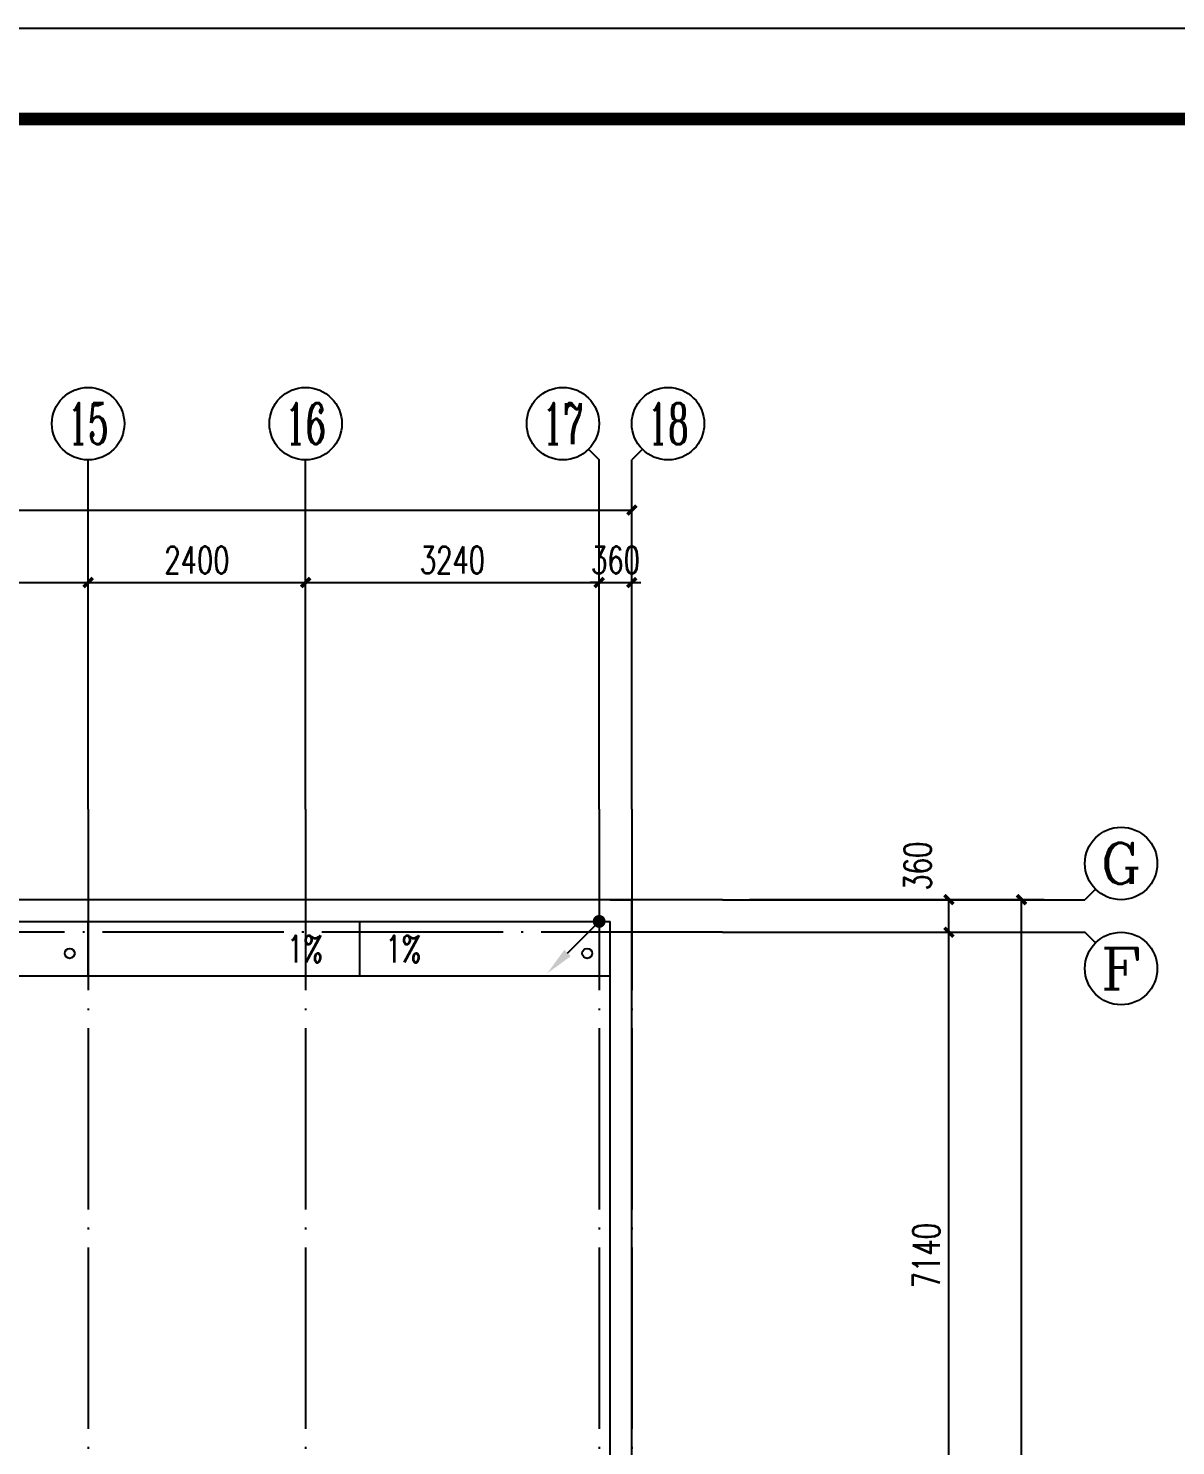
# Model space of a CAD drawing. Extents: x -55118 to 386282, y -631686 to -470886.
# Drawn here: x 260476 to 273138, y -587930 to -572286 of the extents above; entities that cross this region are included whole.
import ezdxf
from ezdxf.enums import TextEntityAlignment as Align

# ---------------------------------------------------------------- set-up
doc = ezdxf.new("R2010")
doc.units = 0
doc.header["$LTSCALE"] = 1000
doc.header["$MEASUREMENT"] = 0
doc.linetypes.add('DOTE', pattern=[2.42, 2, -0.2, 0.02, -0.2])
doc.layers.get('0').update_dxf_attribs({"linetype": 'CONTINUOUS'})
doc.layers.get('Defpoints').update_dxf_attribs({"linetype": 'CONTINUOUS'})
for name, color, linetype in [('AXIS', 3, 'CONTINUOUS'), ('AXIS_TEXT', 7, 'CONTINUOUS'), ('DIM_SYMB', 3, 'CONTINUOUS'), ('DOTE', 253, 'DOTE'), ('LWIRE', 4, 'CONTINUOUS'), ('WALL', 6, 'CONTINUOUS'), ('图框', 4, 'CONTINUOUS'), ('屋顶平面线', 53, 'CONTINUOUS'), ('栏杆', 42, 'CONTINUOUS')]:
    doc.layers.add(name, color=color, linetype=linetype)
doc.styles.add('_TCH_AXIS', font='COMPLEX', dxfattribs={"bigfont": 'GBCBIG'})
doc.styles.add('_TCH_DIM', font='SIMPLEX', dxfattribs={"bigfont": 'GBCBIG'})
doc.styles.add('_TCH_DIM_T3', font='SIMPLEX', dxfattribs={"width": 0.705882, "bigfont": 'GBCBIG'})
doc.styles.add('COMPLEX', font='COMPLEX')
doc.styles.get("Standard").update_dxf_attribs({"font": 'GBENOR', "bigfont": 'GBCBIG'})
doc.dimstyles.new('_TCH_ARCH&&100', dxfattribs={"dimtxt": 297.5, "dimasz": 100, "dimexe": 250, "dimexo": 300, "dimgap": 100, "dimtad": 1, "dimdec": 0, "dimzin": 0, "dimdsep": 46, "dimtxsty": '_TCH_DIM_T3', "dimblk": 'ARCHTICK', "dimcen": 0.09, "dimclrt": 7, "dimazin": 2, "dimtfac": 1, "dimtdec": 0, "dimtix": 1, "dimtmove": 2, "dimatfit": 3, "dimfxl": 0, "dimtolj": 1, "dimtzin": 0, "dimarcsym": 0})

# ---------------------------------------------------------------- blocks, each defined once
blk = doc.blocks.new('$TelecSys$00000080')
for p, q in [((-0.7, -0.7), (0, 0)), ((0.104, 0.104), (0.104, 0.104)), ((-0.104, -0.104), (-0.104, -0.104))]:
    blk.add_line(p, q)
at = {"const_width": 0.142}
blk.add_lwpolyline([(0.071, 0, 1), (-0.071, 0, 1)], format="xyb", close=True, dxfattribs=at)
blk.add_solid([(-0.63, -0.77), (-0.77, -0.63), (-1.15, -1.15)])
at = {"width": 0.8, "flags": 9}
blk.add_attdef('A', (0, 0), '', height=0.00002, rotation=180, dxfattribs=at)
blk = doc.blocks.new('_ArchTick')
at = {"color": 0, "linetype": 'ByBlock', "const_width": 0.4}
blk.add_lwpolyline([(-0.5, -0.5), (0.5, 0.5)], dxfattribs=at)
blk = doc.blocks.new('*D178')
at = {"layer": 'AXIS', "color": 0, "lineweight": -2}
for p, q in [((268436, -582263), (270886, -582263)), ((270636, -589403), (270636, -582263)), ((268436, -589403), (270886, -589403))]:
    blk.add_line(p, q, dxfattribs=at)
at = {"layer": 'Defpoints', "color": 0}
for p in [(268136, -582263), (270636, -582263), (268136, -589403)]:
    blk.add_point(p, dxfattribs=at)
at = {"layer": 'AXIS', "color": 0, "lineweight": -2, "xscale": 100, "yscale": 100, "zscale": 100}
for p, rotation in [((270636, -582263), 90), ((270636, -589403), 270)]:
    blk.add_blockref('_ArchTick', p, dxfattribs=dict(at, rotation=rotation))
at = {"layer": 'AXIS', "color": 7, "insert": (270387, -585833), "char_height": 297.5, "attachment_point": 5, "rotation": 90, "style": '_TCH_DIM_T3'}
blk.add_mtext('\\A1;7140', dxfattribs=at)
blk = doc.blocks.new('*D179')
at = {"layer": 'AXIS', "color": 0, "lineweight": -2}
for p, q in [((268436, -581903), (270886, -581903)), ((270636, -582263), (270636, -581903)), ((268436, -582263), (270886, -582263))]:
    blk.add_line(p, q, dxfattribs=at)
at = {"layer": 'Defpoints', "color": 0}
for p in [(268136, -581903), (270636, -581903), (268136, -582263)]:
    blk.add_point(p, dxfattribs=at)
at = {"layer": 'AXIS', "color": 0, "lineweight": -2, "xscale": 100, "yscale": 100, "zscale": 100}
for p, rotation in [((270636, -581903), 90), ((270636, -582263), 270)]:
    blk.add_blockref('_ArchTick', p, dxfattribs=dict(at, rotation=rotation))
at = {"layer": 'AXIS', "color": 7, "insert": (270291, -581533), "char_height": 297.5, "attachment_point": 5, "rotation": 90, "style": '_TCH_DIM_T3'}
blk.add_mtext('\\A1;360', dxfattribs=at)
blk = doc.blocks.new('*D180')
at = {"layer": 'AXIS', "color": 0, "lineweight": -2}
for p, q in [((268436, -581903), (271686, -581903)), ((271436, -620903), (271436, -581903)), ((268436, -620903), (271686, -620903))]:
    blk.add_line(p, q, dxfattribs=at)
at = {"layer": 'Defpoints', "color": 0}
for p in [(268136, -581903), (271436, -581903), (268136, -620903)]:
    blk.add_point(p, dxfattribs=at)
at = {"layer": 'AXIS', "color": 0, "lineweight": -2, "xscale": 100, "yscale": 100, "zscale": 100}
for p, rotation in [((271436, -581903), 90), ((271436, -620903), 270)]:
    blk.add_blockref('_ArchTick', p, dxfattribs=dict(at, rotation=rotation))
at = {"layer": 'AXIS', "color": 7, "insert": (271187, -601403), "char_height": 297.5, "attachment_point": 5, "rotation": 90, "style": '_TCH_DIM_T3'}
blk.add_mtext('\\A1;39000', dxfattribs=at)
blk = doc.blocks.new('*D210')
at = {"layer": 'AXIS', "color": 0, "lineweight": -2}
for p, q in [((255136, -580603), (255136, -578153)), ((261136, -580603), (261136, -578153)), ((255136, -578403), (261136, -578403))]:
    blk.add_line(p, q, dxfattribs=at)
at = {"layer": 'Defpoints', "color": 0}
for p in [(261136, -578403), (255136, -580903), (261136, -580903)]:
    blk.add_point(p, dxfattribs=at)
at = {"layer": 'AXIS', "color": 0, "lineweight": -2, "xscale": 100, "yscale": 100, "zscale": 100, "rotation": 180}
blk.add_blockref('_ArchTick', (255136, -578403), dxfattribs=at)
at = {"layer": 'AXIS', "color": 0, "lineweight": -2, "xscale": 100, "yscale": 100, "zscale": 100}
blk.add_blockref('_ArchTick', (261136, -578403), dxfattribs=at)
at = {"layer": 'AXIS', "color": 7, "insert": (258136, -578155), "char_height": 297.5, "attachment_point": 5, "style": '_TCH_DIM_T3'}
blk.add_mtext('\\A1;6000', dxfattribs=at)
blk = doc.blocks.new('*D211')
at = {"layer": 'AXIS', "color": 0, "lineweight": -2}
for p, q in [((261136, -580603), (261136, -578153)), ((263536, -580603), (263536, -578153)), ((261136, -578403), (263536, -578403))]:
    blk.add_line(p, q, dxfattribs=at)
at = {"layer": 'Defpoints', "color": 0}
for p in [(263536, -578403), (261136, -580903), (263536, -580903)]:
    blk.add_point(p, dxfattribs=at)
at = {"layer": 'AXIS', "color": 0, "lineweight": -2, "xscale": 100, "yscale": 100, "zscale": 100, "rotation": 180}
blk.add_blockref('_ArchTick', (261136, -578403), dxfattribs=at)
at = {"layer": 'AXIS', "color": 0, "lineweight": -2, "xscale": 100, "yscale": 100, "zscale": 100}
blk.add_blockref('_ArchTick', (263536, -578403), dxfattribs=at)
at = {"layer": 'AXIS', "color": 7, "insert": (262336, -578155), "char_height": 297.5, "attachment_point": 5, "style": '_TCH_DIM_T3'}
blk.add_mtext('\\A1;2400', dxfattribs=at)
blk = doc.blocks.new('*D212')
at = {"layer": 'AXIS', "color": 0, "lineweight": -2}
for p, q in [((263536, -580603), (263536, -578153)), ((266776, -580603), (266776, -578153)), ((263536, -578403), (266776, -578403))]:
    blk.add_line(p, q, dxfattribs=at)
at = {"layer": 'Defpoints', "color": 0}
for p in [(266776, -578403), (263536, -580903), (266776, -580903)]:
    blk.add_point(p, dxfattribs=at)
at = {"layer": 'AXIS', "color": 0, "lineweight": -2, "xscale": 100, "yscale": 100, "zscale": 100, "rotation": 180}
blk.add_blockref('_ArchTick', (263536, -578403), dxfattribs=at)
at = {"layer": 'AXIS', "color": 0, "lineweight": -2, "xscale": 100, "yscale": 100, "zscale": 100}
blk.add_blockref('_ArchTick', (266776, -578403), dxfattribs=at)
at = {"layer": 'AXIS', "color": 7, "insert": (265156, -578155), "char_height": 297.5, "attachment_point": 5, "style": '_TCH_DIM_T3'}
blk.add_mtext('\\A1;3240', dxfattribs=at)
blk = doc.blocks.new('*D213')
at = {"layer": 'AXIS', "color": 0, "lineweight": -2}
for p, q in [((266776, -580603), (266776, -578153)), ((267136, -580603), (267136, -578153)), ((266776, -578403), (266676, -578403)), ((266776, -578403), (267136, -578403)), ((267136, -578403), (267236, -578403))]:
    blk.add_line(p, q, dxfattribs=at)
at = {"layer": 'Defpoints', "color": 0}
for p in [(267136, -578403), (266776, -580903), (267136, -580903)]:
    blk.add_point(p, dxfattribs=at)
at = {"layer": 'AXIS', "color": 0, "lineweight": -2, "xscale": 100, "yscale": 100, "zscale": 100}
blk.add_blockref('_ArchTick', (266776, -578403), dxfattribs=at)
at = {"layer": 'AXIS', "color": 0, "lineweight": -2, "xscale": 100, "yscale": 100, "zscale": 100, "rotation": 180}
blk.add_blockref('_ArchTick', (267136, -578403), dxfattribs=at)
at = {"layer": 'AXIS', "color": 7, "insert": (266956, -578155), "char_height": 297.5, "attachment_point": 5, "style": '_TCH_DIM_T3'}
blk.add_mtext('\\A1;360', dxfattribs=at)
blk = doc.blocks.new('*D214')
at = {"layer": 'AXIS', "color": 0, "lineweight": -2}
for p, q in [((189136, -580603), (189136, -577353)), ((267136, -580603), (267136, -577353)), ((189136, -577603), (267136, -577603))]:
    blk.add_line(p, q, dxfattribs=at)
at = {"layer": 'Defpoints', "color": 0}
for p in [(267136, -577603), (189136, -580903), (267136, -580903)]:
    blk.add_point(p, dxfattribs=at)
at = {"layer": 'AXIS', "color": 0, "lineweight": -2, "xscale": 100, "yscale": 100, "zscale": 100, "rotation": 180}
blk.add_blockref('_ArchTick', (189136, -577603), dxfattribs=at)
at = {"layer": 'AXIS', "color": 0, "lineweight": -2, "xscale": 100, "yscale": 100, "zscale": 100}
blk.add_blockref('_ArchTick', (267136, -577603), dxfattribs=at)
at = {"layer": 'AXIS', "color": 7, "insert": (228136, -577355), "char_height": 297.5, "attachment_point": 5, "style": '_TCH_DIM_T3'}
blk.add_mtext('\\A1;78000', dxfattribs=at)
blk = doc.blocks.new('_AXISO')
blk.add_circle((0, 0), 0.5)
at = {"layer": 'AXIS_TEXT', "style": 'COMPLEX', "width": 1.041667}
blk.add_attdef('A', text='', height=0.56, dxfattribs=at).set_placement((-0.25, -0.28), (0.25, -0.28), align=Align.FIT)
blk = doc.blocks.new('jhyfty')
at = {"layer": '图框'}
blk.add_lwpolyline([(671751, 105710), (776851, 105710), (776851, 165110), (671751, 165110)], close=True, dxfattribs=at)
at = {"layer": '图框', "const_width": 140}
blk.add_lwpolyline([(674251, 164110), (775851, 164110), (775851, 106710), (674251, 106710)], close=True, dxfattribs=at)

msp = doc.modelspace()

# ---------------------------------------------------------------- linework, layer by layer
at = {"layer": 'AXIS'}
for p, q in [((266658.5, -576931.9), (266775.7, -577049.1)), ((267252.8, -576931.9), (267135.7, -577049.1)), ((261135.7, -580903.4), (261135.7, -577049.1)), ((263535.7, -580903.4), (263535.7, -577049.1)), ((266775.7, -580903.4), (266775.7, -577049.1)), ((267135.7, -580903.4), (267135.7, -577049.1)), ((272252.8, -581786.3), (272135.7, -581903.4)), ((268135.7, -581903.4), (272135.7, -581903.4)), ((268135.7, -582263.4), (272135.7, -582263.4)), ((272252.8, -582380.6), (272135.7, -582263.4))]:
    msp.add_line(p, q, dxfattribs=at)
at = {"layer": 'DIM_SYMB'}
for points in [[(263130.2, -582447.7, 0, 0, 0), (262210.5, -582447.7, 80, 0, 0), (261910.5, -582447.7, 0, 0, 0)], [(264955.7, -582447.7, 0, 0, 0), (265875.5, -582447.7, 80, 0, 0), (266175.5, -582447.7, 0, 0, 0)]]:
    msp.add_lwpolyline(points, format="xyseb", dxfattribs=at)
at = {"layer": 'DOTE', "linetype": 'DOTE'}
for p, q in [((261135.7, -580903.4), (261135.7, -621903.4)), ((263535.7, -580903.4), (263535.7, -594903.4)), ((266775.7, -580903.4), (266775.7, -621903.4)), ((267135.7, -580903.4), (267135.7, -621903.4)), ((268135.7, -581903.4), (188135.7, -581903.4)), ((268135.7, -582263.4), (188135.7, -582263.4))]:
    msp.add_line(p, q, dxfattribs=at)
at = {"layer": 'WALL'}
msp.add_line((266895.7, -581903.4), (267135.7, -581903.4), dxfattribs=at)
at = {"layer": '屋顶平面线'}
for p, q in [((267135.7, -581903.4), (189135.7, -581903.4)), ((267135.7, -620903.4), (267135.7, -581903.4)), ((189375.7, -582143.4), (266895.7, -582143.4)), ((266895.7, -620663.4), (266895.7, -582143.4)), ((189375.7, -582743.4), (266895.7, -582743.4))]:
    msp.add_line(p, q, dxfattribs=at)
at = {"layer": '栏杆'}
for p, q in [((261135.7, -582743.4), (261135.7, -582143.4)), ((264135.7, -582743.4), (264135.7, -582143.4))]:
    msp.add_line(p, q, dxfattribs=at)
for centre in [(260931.9, -582496.3), (266643.8, -582496.3)]:
    msp.add_circle(centre, 55, dxfattribs=at)

# ---------------------------------------------------------------- block references
at = {"layer": 'AXIS'}
ref = msp.add_blockref('_AXISO', (261135.7, -576649.1), dxfattribs=dict(at, xscale=800, yscale=800, zscale=800))
ref.add_attrib('A', '15', dxfattribs={"layer": 'AXIS_TEXT', "height": 452.55, "style": '_TCH_AXIS', "width": 0.724138}).set_placement((260909.4, -576875.4), (261361.9, -576875.4), align=Align.FIT)
ref = msp.add_blockref('_AXISO', (263535.7, -576649.1), dxfattribs=dict(at, xscale=800, yscale=800, zscale=800))
ref.add_attrib('A', '16', dxfattribs={"layer": 'AXIS_TEXT', "height": 452.55, "style": '_TCH_AXIS', "width": 0.724138}).set_placement((263309.4, -576875.4), (263761.9, -576875.4), align=Align.FIT)
ref = msp.add_blockref('_AXISO', (266375.7, -576649.1), dxfattribs=dict(at, xscale=800, yscale=800, zscale=800))
ref.add_attrib('A', '17', dxfattribs={"layer": 'AXIS_TEXT', "height": 452.55, "style": '_TCH_AXIS', "width": 0.724138}).set_placement((266149.4, -576875.4), (266601.9, -576875.4), align=Align.FIT)
ref = msp.add_blockref('_AXISO', (267535.7, -576649.1), dxfattribs=dict(at, xscale=800, yscale=800, zscale=800))
ref.add_attrib('A', '18', dxfattribs={"layer": 'AXIS_TEXT', "height": 452.55, "style": '_TCH_AXIS', "width": 0.724138}).set_placement((267309.4, -576875.4), (267761.9, -576875.4), align=Align.FIT)
ref = msp.add_blockref('_AXISO', (272535.7, -581503.4), dxfattribs=dict(at, xscale=800, yscale=800, zscale=800))
ref.add_attrib('A', 'G', dxfattribs={"layer": 'AXIS_TEXT', "height": 452.5, "style": '_TCH_AXIS', "width": 1.166667}).set_placement((272309.4, -581729.7), (272761.9, -581729.7), align=Align.FIT)
ref = msp.add_blockref('_AXISO', (272535.7, -582663.4), dxfattribs=dict(at, xscale=800, yscale=800, zscale=800))
ref.add_attrib('A', 'F', dxfattribs={"layer": 'AXIS_TEXT', "height": 452.5, "style": '_TCH_AXIS', "width": 1.3125}).set_placement((272309.4, -582889.7), (272761.9, -582889.7), align=Align.FIT)
at = {"layer": 'LWIRE', "xscale": 500, "yscale": 500, "zscale": 500}
msp.add_blockref('$TelecSys$00000080', (266775.7, -582143.4), dxfattribs=at)
at = {"layer": 'WALL'}
msp.add_blockref('jhyfty', (-495668.5, -737395.5), dxfattribs=at)

# ---------------------------------------------------------------- texts
at = {"layer": 'DIM_SYMB', "color": 7, "style": '_TCH_DIM', "width": 0.705882}
for p in [(263330.2, -582596.4), (264415.7, -582596.4)]:
    msp.add_text('1%', height=297.5, dxfattribs=at).set_placement(p)

# ---------------------------------------------------------------- dimensions: what is measured, and where the dimension line sits
at = {"layer": 'AXIS'}
for p1, p2, distance, text, picture, middle in [((189135.7, -580903.4), (267135.7, -580903.4), 3300, '78000', '*D214', (228135.7, -577354.7)), ((255135.7, -580903.4), (261135.7, -580903.4), 2500, '6000', '*D210', (258135.7, -578154.7)), ((261135.7, -580903.4), (263535.7, -580903.4), 2500, '2400', '*D211', (262335.7, -578154.7)), ((263535.7, -580903.4), (266775.7, -580903.4), 2500, '3240', '*D212', (265155.7, -578154.7)), ((266775.7, -580903.4), (267135.7, -580903.4), 2500, '360', '*D213', (266955.7, -578154.7)), ((268135.7, -620903.4), (268135.7, -581903.4), -3300, '39000', '*D180', (271186.9, -601403.4)), ((268135.7, -589403.4), (268135.7, -582263.4), -2500, '7140', '*D178', (270386.9, -585833.4))]:
    dim = msp.add_aligned_dim(p1=p1, p2=p2, distance=distance, text=text, dimstyle='_TCH_ARCH&&100', dxfattribs=at)
    dim.commit()
    dim.dimension.update_dxf_attribs({"geometry": picture, "text_midpoint": middle})
dim = msp.add_linear_dim(base=(270635.7, -581903.4), p1=(268135.7, -582263.4), p2=(268135.7, -581903.4), angle=90, text='360', dimstyle='_TCH_ARCH&&100', dxfattribs=at)
dim.commit()
dim.dimension.update_dxf_attribs({"geometry": '*D179', "text_midpoint": (270290.7, -581533.4), "dimtype": 129})

doc.saveas('drawing.dxf')
